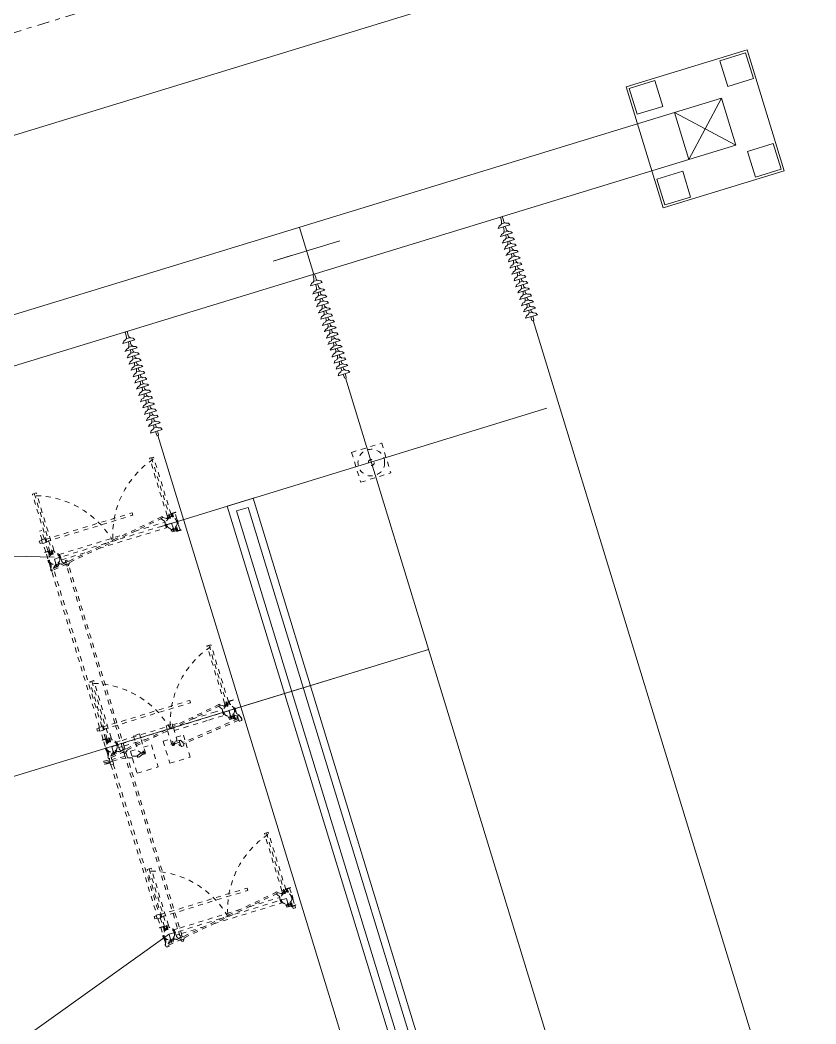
# Model space of a CAD drawing. Header units: metres. Extents: x 0 to 551036, y 0 to 1845929.
# Drawn here: x 547462.57 to 547478.8, y 1841972.32 to 1841992.78 of the extents above; entities that cross this region are included whole.
import ezdxf

# ---------------------------------------------------------------- set-up
doc = ezdxf.new("R2010")
doc.units = ezdxf.units.M
doc.header["$MEASUREMENT"] = 0
for name, pattern in [('02 Xref HH1 MBXD$0$HIDDEN', [0.375, 0.25, -0.125]), ('02 Xref KB1 MBTB$0$DASHDOT', [1, 0.5, -0.25, 0, -0.25]), ('02 Xref KB1 MBTB$0$DASHED2', [0.375, 0.25, -0.125])]:
    doc.linetypes.add(name, pattern=pattern)
for name, color, linetype, lineweight in [('_0', 7, 'Continuous', 0), ('BD HH1 KEM TMB$0$cay', 7, 'Continuous', 0), ('BD HH1 KEM TMB$0$nha', 7, 'Continuous', 0), ('Level 49', 7, 'Continuous', 0), ('Level 58', 7, 'Continuous', 0)]:
    doc.layers.add(name, color=color, linetype=linetype, lineweight=lineweight)

# ---------------------------------------------------------------- blocks, each defined once
blk = doc.blocks.new('02 Xref KB1 MBTB$0$X220 NC')
at = {"color": 0, "linetype": 'ByBlock', "lineweight": -2}
for p, q in [((37526403, -1364182), (37516403, -1374182)), ((37516403, -1364182), (37526403, -1374182)), ((37516403, -1534182), (37516403, -1374182)), ((37526403, -1534182), (37526403, -1374182)), ((37526403, -1534182), (37516403, -1544182)), ((37516403, -1534182), (37526403, -1544182))]:
    blk.add_line(p, q, dxfattribs=at)
at = {"color": 0, "linetype": 'ByBlock', "lineweight": -2, "flags": 128}
for points in [[(37534313, -1382092), (37508493, -1382092), (37508493, -1356272), (37534313, -1356272), (37534313, -1382092)], [(37508993, -1356772), (37514493, -1356772), (37514493, -1362272), (37508993, -1362272), (37508993, -1356772)], [(37533813, -1356772), (37528313, -1356772), (37528313, -1362272), (37533813, -1362272), (37533813, -1356772)], [(37516403, -1374182), (37526403, -1374182), (37526403, -1364182), (37516403, -1364182), (37516403, -1374182)], [(37526403, -1374182), (37516403, -1374182), (37516403, -1364182), (37526403, -1364182), (37526403, -1374182)], [(37508993, -1381592), (37514493, -1381592), (37514493, -1376092), (37508993, -1376092), (37508993, -1381592)], [(37533813, -1381592), (37528313, -1381592), (37528313, -1376092), (37533813, -1376092), (37533813, -1381592)], [(37534313, -1526272), (37508493, -1526272), (37508493, -1552092), (37534313, -1552092), (37534313, -1526272)], [(37508993, -1526772), (37514493, -1526772), (37514493, -1532272), (37508993, -1532272), (37508993, -1526772)], [(37533813, -1526772), (37528313, -1526772), (37528313, -1532272), (37533813, -1532272), (37533813, -1526772)], [(37516403, -1544182), (37526403, -1544182), (37526403, -1534182), (37516403, -1534182), (37516403, -1544182)], [(37516403, -1534182), (37526403, -1534182), (37526403, -1544182), (37516403, -1544182), (37516403, -1534182)], [(37526403, -1534182), (37516403, -1534182), (37516403, -1544182), (37526403, -1544182), (37526403, -1534182)], [(37508993, -1551592), (37514493, -1551592), (37514493, -1546092), (37508993, -1546092), (37508993, -1551592)], [(37533813, -1551592), (37528313, -1551592), (37528313, -1546092), (37533813, -1546092), (37533813, -1551592)]]:
    blk.add_lwpolyline(points, close=True, dxfattribs=at)
at = {"flags": 128}
for points in [[(37521403, -1450899), (37521403, -1447081), (37521403, -1461283)], [(37526403, -1454182), (37516403, -1454182)]]:
    blk.add_lwpolyline(points, dxfattribs=at)
blk = doc.blocks.new('JYZCD')
for p, q in [((977504, 1394888), (976736, 1394888)), ((977504, 1394487), (976736, 1394487)), ((979207, 1394888), (978807, 1394888)), ((979207, 1394487), (978807, 1394487))]:
    blk.add_line(p, q)
at = {"color": 0, "lineweight": 0, "flags": 128}
for points in [[(978807, 1395990), (978406, 1395689), (978205, 1395188), (977905, 1394988), (977504, 1394888)], [(978807, 1395990), (978807, 1393485)], [(980510, 1395990), (980209, 1395689), (980009, 1395188), (979608, 1394988), (979207, 1394888)], [(980510, 1395990), (980510, 1396090)], [(980510, 1393485), (980510, 1395990)], [(981912, 1395990), (981512, 1395689), (981311, 1395188), (981011, 1394988), (980510, 1394888)], [(981812, 1395990), (981912, 1395990)], [(981812, 1393485), (981912, 1393485), (981912, 1395990)], [(983215, 1395990), (982814, 1395689), (982614, 1395188), (982313, 1394988), (981912, 1394888)], [(983215, 1395990), (983215, 1396090)], [(984517, 1395990), (984217, 1395689), (984016, 1395188), (983615, 1394988), (983215, 1394888)], [(983215, 1393485), (983215, 1395990)], [(984517, 1395990), (984517, 1396090)], [(985920, 1395990), (985519, 1395689), (985319, 1395188), (985018, 1394988), (984517, 1394888)], [(984517, 1393485), (984517, 1395990)], [(987222, 1395990), (986821, 1395689), (986721, 1395188), (986320, 1394988), (985920, 1394888)], [(985920, 1395990), (985920, 1393485)], [(987222, 1395990), (987222, 1396090)], [(987222, 1395990), (987222, 1396090)], [(987222, 1393485), (987222, 1395990)], [(988524, 1395990), (988224, 1395689), (988024, 1395188), (987723, 1394988), (987222, 1394888)], [(988524, 1395990), (988524, 1396090)], [(989927, 1395990), (989526, 1395689), (989326, 1395188), (989025, 1394988), (988524, 1394888)], [(988524, 1393485), (988524, 1395990)], [(991229, 1395990), (990829, 1395689), (990729, 1395188), (990328, 1394988), (989927, 1394888)], [(989927, 1395990), (989927, 1393485)], [(991229, 1395990), (991229, 1396090)], [(991229, 1393485), (991229, 1395990)], [(992532, 1395990), (992231, 1395689), (992031, 1395188), (991730, 1394988), (991229, 1394888)], [(993934, 1395990), (993534, 1395689), (993333, 1395188), (993033, 1394988), (992532, 1394888)], [(992532, 1395990), (992532, 1393485)], [(993934, 1395990), (993934, 1396090)], [(993934, 1395990), (993934, 1396090)], [(993934, 1393485), (993934, 1395990)], [(995237, 1395990), (994836, 1395689), (994736, 1395188), (994335, 1394988), (993934, 1394888)], [(995237, 1395990), (995237, 1396090)], [(996539, 1395990), (996239, 1395689), (996038, 1395188), (995738, 1394988), (995237, 1394888)], [(995237, 1393485), (995237, 1395990)], [(996539, 1395990), (996539, 1393485)], [(997942, 1395990), (997541, 1395689), (997341, 1395188), (997040, 1394988), (996639, 1394888)], [(997942, 1393485), (997942, 1395990)], [(978807, 1393485), (978406, 1393685), (978205, 1394186), (977905, 1394487), (977504, 1394487)], [(978105, 1394988), (978105, 1394387)], [(978807, 1394888), (978807, 1394487)], [(978807, 1393485), (978807, 1393585)], [(980510, 1393485), (980209, 1393685), (980009, 1394186), (979608, 1394487), (979207, 1394487)], [(979909, 1394988), (979909, 1394387)], [(980510, 1394888), (980510, 1394487)], [(981912, 1393485), (981512, 1393685), (981311, 1394186), (981011, 1394487), (980510, 1394487)], [(981211, 1394988), (981211, 1394387)], [(981912, 1394888), (981912, 1394487)], [(983215, 1393485), (982814, 1393685), (982614, 1394186), (982313, 1394487), (981912, 1394487)], [(982513, 1394988), (982513, 1394387)], [(984517, 1393485), (984217, 1393685), (984016, 1394186), (983615, 1394487), (983215, 1394487), (983215, 1394888)], [(983916, 1394988), (983916, 1394387)], [(984517, 1394888), (984517, 1394487)], [(984517, 1394888), (984517, 1394487)], [(985920, 1393485), (985519, 1393685), (985319, 1394186), (985018, 1394487), (984517, 1394487)], [(985218, 1394988), (985218, 1394387)], [(987222, 1393485), (986821, 1393685), (986721, 1394186), (986320, 1394487), (985920, 1394487)], [(986521, 1394988), (986521, 1394387)], [(988524, 1393485), (988224, 1393685), (988024, 1394186), (987723, 1394487), (987222, 1394487)], [(987222, 1393485), (987222, 1393585)], [(987923, 1394988), (987923, 1394387)], [(988524, 1394888), (988524, 1394487)], [(988524, 1394888), (988524, 1394487)], [(989927, 1393485), (989526, 1393685), (989326, 1394186), (989025, 1394487), (988524, 1394487)], [(989226, 1394988), (989226, 1394387)], [(991229, 1393485), (990829, 1393685), (990729, 1394186), (990328, 1394487), (989927, 1394487)], [(990528, 1394988), (990528, 1394387)], [(991229, 1394888), (991229, 1394487)], [(992532, 1393485), (992231, 1393685), (992031, 1394186), (991730, 1394487), (991229, 1394487)], [(991931, 1394988), (991931, 1394387)], [(993934, 1393485), (993534, 1393685), (993333, 1394186), (993033, 1394487), (992532, 1394487)], [(993233, 1394988), (993233, 1394387)], [(995237, 1393485), (994836, 1393685), (994736, 1394186), (994335, 1394487), (993934, 1394487)], [(993934, 1393485), (993934, 1393585)], [(994536, 1394988), (994536, 1394387)], [(995237, 1394888), (995237, 1394487)], [(995237, 1394888), (995237, 1394487)], [(996539, 1393485), (996239, 1393685), (996038, 1394186), (995738, 1394487), (995237, 1394487)], [(995938, 1394988), (995938, 1394387)], [(997942, 1393485), (997541, 1393685), (997341, 1394186), (997040, 1394487), (996639, 1394487)], [(997163, 1395016), (997163, 1394348)], [(997942, 1394888), (998743, 1394888)], [(997942, 1394487), (998743, 1394487)], [(998832, 1394459), (998832, 1394904)]]:
    blk.add_lwpolyline(points, dxfattribs=at)
at = {"flags": 128}
blk.add_lwpolyline([(976736, 1394888), (976736, 1394487)], dxfattribs=at)
blk = doc.blocks.new('BAR')
at = {"color": 1, "lineweight": 13, "elevation": 0, "flags": 128}
blk.add_lwpolyline([(980460, 2696384), (1436265, 2696383)], dxfattribs=at)
at = {"color": 3, "lineweight": 13, "elevation": 0, "flags": 128}
blk.add_lwpolyline([(980460, 2656389), (1436264, 2656389)], dxfattribs=at)
at = {"color": 2, "lineweight": 13, "elevation": 0, "flags": 128}
blk.add_lwpolyline([(980459, 2616389), (1436264, 2616390)], dxfattribs=at)
at = {"yscale": -1, "rotation": 179.9999402358448}
for p in [(2435095, 1301707, 0), (2435095, 1261707, 0), (2435095, 1221707, 0)]:
    blk.add_blockref('JYZCD', p, dxfattribs=at)
blk = doc.blocks.new('hh')
at = {"color": 251, "linetype": '02 Xref KB1 MBTB$0$DASHED2', "lineweight": -2, "ltscale": 2000}
for p, q in [((1342207, 2725816, 0), (1342207, 2725316, 0)), ((1342207, 2725816, 0), (1342707, 2725816, 0)), ((1342707, 2725816, 0), (1342707, 2725316, 0)), ((1375291, 2725169, 0), (1375292, 2726360, 0)), ((1375392, 2726360, 0), (1375292, 2726360, 0)), ((1375391, 2725169, 0), (1375392, 2726360, 0)), ((1375549, 2725191, 0), (1375641, 2726386, 0)), ((1375641, 2726386, 0), (1375977, 2726361, 0)), ((1375977, 2726361, 0), (1375887, 2725191, 0)), ((1382207, 2725816, 0), (1382207, 2725316, 0)), ((1382207, 2725816, 0), (1382707, 2725816, 0)), ((1382707, 2725816, 0), (1382707, 2725316, 0)), ((1422207, 2725816, 0), (1422707, 2725816, 0)), ((1422207, 2725816, 0), (1422207, 2725316, 0)), ((1422707, 2725816, 0), (1422707, 2725316, 0)), ((1336161, 2725191, 0), (1335966, 2725191, 0)), ((1335966, 2724691, 0), (1335966, 2725191, 0)), ((1336236, 2724691, 0), (1335966, 2724691, 0)), ((1336144, 2725307, 0), (1336440, 2725352, 0)), ((1336681, 2721726, 0), (1336144, 2725307, 0)), ((1336534, 2725391, 0), (1336434, 2725391, 0)), ((1336434, 2725391, 0), (1336434, 2725351, 0)), ((1336984, 2721726, 0), (1336440, 2725352, 0)), ((1337276, 2724968, 0), (1336453, 2725270, 0)), ((1336534, 2725391, 0), (1336534, 2725240, 0)), ((1336927, 2724377, 0), (1336536, 2724715, 0)), ((1336562, 2724542, 0), (1336736, 2724542, 0)), ((1336577, 2724442, 0), (1336852, 2724442, 0)), ((1336592, 2724362, 0), (1336943, 2724362, 0)), ((1352308, 2723942, 0), (1336641, 2723942, 0)), ((1337903, 2725191, 0), (1336667, 2725191, 0)), ((1336715, 2723522, 0), (1337017, 2723522, 0)), ((1336842, 2723761, 0), (1336842, 2724146, 0)), ((1336842, 2723761, 0), (1336842, 2724146, 0)), ((1336842, 2723761, 0), (1336842, 2724146, 0)), ((1337017, 2723065, 0), (1337017, 2723942, 0)), ((1338342, 2698941, 0), (1338342, 2723942, 0)), ((1340150, 2725191, 0), (1338782, 2725191, 0)), ((1340150, 2724691, 0), (1339434, 2724691, 0)), ((1340150, 2724542, 0), (1339524, 2724542, 0)), ((1339750, 2724442, 0), (1339569, 2724442, 0)), ((1340250, 2724442, 0), (1339569, 2724442, 0)), ((1339750, 2724342, 0), (1339605, 2724342, 0)), ((1339750, 2723542, 0), (1339605, 2723542, 0)), ((1339750, 2724342, 0), (1339750, 2724442, 0)), ((1340092, 2724362, 0), (1339750, 2724362, 0)), ((1339750, 2723542, 0), (1339750, 2723442, 0)), ((1340092, 2723522, 0), (1339750, 2723522, 0)), ((1339842, 2723761, 0), (1339842, 2724146, 0)), ((1339842, 2723761, 0), (1339842, 2724146, 0)), ((1340092, 2723522, 0), (1340092, 2724362, 0)), ((1340092, 2724362, 0), (1352308, 2724362, 0)), ((1340092, 2723522, 0), (1352308, 2723522, 0)), ((1340150, 2725391, 0), (1340150, 2724542, 0)), ((1340150, 2725391, 0), (1340250, 2725391, 0)), ((1340250, 2725391, 0), (1340250, 2724442, 0)), ((1342082, 2725191, 0), (1340250, 2725191, 0)), ((1342082, 2724691, 0), (1340250, 2724691, 0)), ((1342082, 2725316, 0), (1342832, 2725316, 0)), ((1342082, 2724566, 0), (1342082, 2725316, 0)), ((1342082, 2724566, 0), (1342832, 2724566, 0)), ((1342207, 2724566, 0), (1342207, 2705991, 0)), ((1342707, 2724566, 0), (1342707, 2705991, 0)), ((1342832, 2724566, 0), (1342832, 2725316, 0)), ((1374841, 2725191, 0), (1342832, 2725191, 0)), ((1374841, 2724691, 0), (1342832, 2724691, 0)), ((1352308, 2723522, 0), (1352308, 2724362, 0)), ((1374841, 2725261, 0), (1375291, 2725261, 0)), ((1374841, 2725261, 0), (1374841, 2724621, 0)), ((1374841, 2724691, 0), (1374841, 2724691, 0)), ((1374841, 2724621, 0), (1375441, 2724621, 0)), ((1375291, 2725169, 0), (1375391, 2725169, 0)), ((1375511, 2724691, 0), (1375301, 2721944, 0)), ((1375391, 2725261, 0), (1375441, 2725261, 0)), ((1375441, 2725261, 0), (1375441, 2724621, 0)), ((1375441, 2725191, 0), (1376161, 2725191, 0)), ((1375441, 2724691, 0), (1376236, 2724691, 0)), ((1375638, 2721935, 0), (1375849, 2724691, 0)), ((1376144, 2725307, 0), (1376440, 2725352, 0)), ((1376681, 2721726, 0), (1376144, 2725307, 0)), ((1376984, 2721726, 0), (1376440, 2725352, 0)), ((1377276, 2724968, 0), (1376453, 2725270, 0)), ((1376927, 2724377, 0), (1376536, 2724715, 0)), ((1376592, 2724362, 0), (1376943, 2724362, 0)), ((1376634, 2724362, 0), (1376684, 2724362, 0)), ((1380286, 2723942, 0), (1376641, 2723942, 0)), ((1392308, 2723942, 0), (1376641, 2723942, 0)), ((1376667, 2725191, 0), (1377903, 2725191, 0)), ((1376715, 2723522, 0), (1377017, 2723522, 0)), ((1376842, 2723761, 0), (1376842, 2724146, 0)), ((1376842, 2723761, 0), (1376842, 2724146, 0)), ((1376842, 2723761, 0), (1376842, 2724146, 0)), ((1377017, 2723065, 0), (1377017, 2723942, 0)), ((1378342, 2698941, 0), (1378342, 2723942, 0)), ((1378782, 2725191, 0), (1380150, 2725191, 0)), ((1379434, 2724691, 0), (1380150, 2724691, 0)), ((1380150, 2724542, 0), (1379524, 2724542, 0)), ((1379750, 2724442, 0), (1379569, 2724442, 0)), ((1380250, 2724442, 0), (1379569, 2724442, 0)), ((1379750, 2724342, 0), (1379605, 2724342, 0)), ((1379750, 2723542, 0), (1379605, 2723542, 0)), ((1379750, 2724342, 0), (1379750, 2724442, 0)), ((1380092, 2724362, 0), (1379750, 2724362, 0)), ((1379750, 2723542, 0), (1379750, 2723442, 0)), ((1380092, 2723522, 0), (1379750, 2723522, 0)), ((1379842, 2723761, 0), (1379842, 2724146, 0)), ((1379842, 2723761, 0), (1379842, 2724146, 0)), ((1380092, 2723522, 0), (1380092, 2724362, 0)), ((1380092, 2724362, 0), (1392308, 2724362, 0)), ((1380092, 2723522, 0), (1392308, 2723522, 0)), ((1380150, 2725391, 0), (1380150, 2724542, 0)), ((1380150, 2725391, 0), (1380250, 2725391, 0)), ((1380250, 2725391, 0), (1380250, 2724442, 0)), ((1380250, 2725191, 0), (1382082, 2725191, 0)), ((1380250, 2724691, 0), (1382082, 2724691, 0)), ((1382082, 2724566, 0), (1382082, 2725316, 0)), ((1382082, 2725316, 0), (1382832, 2725316, 0)), ((1382082, 2724566, 0), (1382832, 2724566, 0)), ((1382207, 2724566, 0), (1382207, 2705991, 0)), ((1382707, 2724566, 0), (1382707, 2705991, 0)), ((1382832, 2724566, 0), (1382832, 2725316, 0)), ((1382832, 2725191, 0), (1416161, 2725191, 0)), ((1382832, 2724691, 0), (1416236, 2724691, 0)), ((1392308, 2723522, 0), (1392308, 2724362, 0)), ((1416144, 2725307, 0), (1416440, 2725352, 0)), ((1416681, 2721726, 0), (1416144, 2725307, 0)), ((1416984, 2721726, 0), (1416440, 2725352, 0)), ((1417276, 2724968, 0), (1416453, 2725270, 0)), ((1416927, 2724377, 0), (1416536, 2724715, 0)), ((1416592, 2724362, 0), (1416943, 2724362, 0)), ((1432308, 2723942, 0), (1416641, 2723942, 0)), ((1416667, 2725191, 0), (1417903, 2725191, 0)), ((1416715, 2723522, 0), (1417017, 2723522, 0)), ((1416842, 2723761, 0), (1416842, 2724146, 0)), ((1416842, 2723761, 0), (1416842, 2724146, 0)), ((1416842, 2723761, 0), (1416842, 2724146, 0)), ((1417017, 2723065, 0), (1417017, 2723942, 0)), ((1418342, 2698941, 0), (1418342, 2723942, 0)), ((1418782, 2725191, 0), (1420150, 2725191, 0)), ((1419434, 2724691, 0), (1420150, 2724691, 0)), ((1420150, 2724542, 0), (1419524, 2724542, 0)), ((1419750, 2724442, 0), (1419569, 2724442, 0)), ((1420250, 2724442, 0), (1419569, 2724442, 0)), ((1419750, 2724342, 0), (1419605, 2724342, 0)), ((1419750, 2723542, 0), (1419605, 2723542, 0)), ((1419750, 2724342, 0), (1419750, 2724442, 0)), ((1420092, 2724362, 0), (1419750, 2724362, 0)), ((1419750, 2723542, 0), (1419750, 2723442, 0)), ((1420092, 2723522, 0), (1419750, 2723522, 0)), ((1419842, 2723761, 0), (1419842, 2724146, 0)), ((1419842, 2723761, 0), (1419842, 2724146, 0)), ((1420092, 2723522, 0), (1420092, 2724362, 0)), ((1420092, 2724362, 0), (1432308, 2724362, 0)), ((1420092, 2723522, 0), (1432308, 2723522, 0)), ((1420150, 2725391, 0), (1420250, 2725391, 0)), ((1420150, 2725391, 0), (1420150, 2724542, 0)), ((1420250, 2725391, 0), (1420250, 2724442, 0)), ((1420250, 2725191, 0), (1422082, 2725191, 0)), ((1420250, 2724691, 0), (1422082, 2724691, 0)), ((1422082, 2724566, 0), (1422082, 2725316, 0)), ((1422082, 2725316, 0), (1422832, 2725316, 0)), ((1422082, 2724566, 0), (1422832, 2724566, 0)), ((1422207, 2724566, 0), (1422207, 2705991, 0)), ((1422707, 2724566, 0), (1422707, 2705991, 0)), ((1422832, 2724566, 0), (1422832, 2725316, 0)), ((1422832, 2725191, 0), (1424632, 2725191, 0)), ((1422832, 2724691, 0), (1424632, 2724691, 0)), ((1424632, 2724691, 0), (1424632, 2725191, 0)), ((1432308, 2723522, 0), (1432308, 2724362, 0)), ((1336487, 2721901, 0), (1336187, 2721901, 0)), ((1336187, 2721901, 0), (1336187, 2721551, 0)), ((1336487, 2721551, 0), (1336187, 2721551, 0)), ((1336598, 2722278, 0), (1336487, 2721976, 0)), ((1336487, 2721976, 0), (1336487, 2721893, 0)), ((1336487, 2721893, 0), (1336487, 2721558, 0)), ((1336487, 2721558, 0), (1336487, 2721416, 0)), ((1339882, 2700380, 0), (1336681, 2721726, 0)), ((1336900, 2722782, 0), (1336835, 2722718, 0)), ((1336918, 2722434, 0), (1337087, 2721976, 0)), ((1337183, 2722499, 0), (1336972, 2722288, 0)), ((1340178, 2700424, 0), (1336984, 2721726, 0)), ((1337087, 2721976, 0), (1337087, 2721893, 0)), ((1337387, 2721901, 0), (1337087, 2721901, 0)), ((1337087, 2721893, 0), (1337087, 2721558, 0)), ((1337087, 2721558, 0), (1337087, 2721416, 0)), ((1337387, 2721551, 0), (1337087, 2721551, 0)), ((1337387, 2721935, 0), (1337387, 2721517, 0)), ((1342207, 2721935, 0), (1337387, 2721935, 0)), ((1342207, 2721517, 0), (1337387, 2721517, 0)), ((1337466, 2722617, 0), (1337804, 2722617, 0)), ((1337742, 2722617, 0), (1337742, 2721935, 0)), ((1337742, 2721517, 0), (1337742, 2716670, 0)), ((1337931, 2722682, 0), (1337910, 2722660, 0)), ((1338942, 2722760, 0), (1338942, 2721935, 0)), ((1338942, 2721517, 0), (1338942, 2708668, 0)), ((1339750, 2723442, 0), (1339569, 2723442, 0)), ((1376187, 2721935, 0), (1342707, 2721935, 0)), ((1376187, 2721517, 0), (1342707, 2721517, 0)), ((1375188, 2721517, 0), (1374634, 2719425, 0)), ((1375010, 2719562, 0), (1375527, 2721517, 0)), ((1376187, 2721935, 0), (1376187, 2721517, 0)), ((1376487, 2721901, 0), (1376187, 2721901, 0)), ((1376487, 2721551, 0), (1376187, 2721551, 0)), ((1376598, 2722278, 0), (1376487, 2721976, 0)), ((1376487, 2721976, 0), (1376487, 2721893, 0)), ((1376487, 2721893, 0), (1376487, 2721558, 0)), ((1376487, 2721558, 0), (1376487, 2721416, 0)), ((1379882, 2700380, 0), (1376681, 2721726, 0)), ((1376900, 2722782, 0), (1376835, 2722718, 0)), ((1376918, 2722434, 0), (1377087, 2721976, 0)), ((1377183, 2722499, 0), (1376972, 2722288, 0)), ((1380178, 2700424, 0), (1376984, 2721726, 0)), ((1377087, 2721976, 0), (1377087, 2721893, 0)), ((1377387, 2721901, 0), (1377087, 2721901, 0)), ((1377087, 2721893, 0), (1377087, 2721558, 0)), ((1377087, 2721558, 0), (1377087, 2721416, 0)), ((1377387, 2721551, 0), (1377087, 2721551, 0)), ((1377387, 2721935, 0), (1377387, 2721517, 0)), ((1377387, 2721935, 0), (1382207, 2721935, 0)), ((1377387, 2721517, 0), (1382207, 2721517, 0)), ((1377466, 2722617, 0), (1377804, 2722617, 0)), ((1377742, 2722617, 0), (1377742, 2721935, 0)), ((1377742, 2721517, 0), (1377742, 2717020, 0)), ((1377931, 2722682, 0), (1377910, 2722660, 0)), ((1378942, 2722760, 0), (1378942, 2721935, 0)), ((1378942, 2721517, 0), (1378942, 2712092, 0)), ((1379750, 2723442, 0), (1379569, 2723442, 0)), ((1382707, 2721935, 0), (1416187, 2721935, 0)), ((1382707, 2721517, 0), (1416187, 2721517, 0)), ((1416187, 2721935, 0), (1416187, 2721517, 0)), ((1416187, 2721901, 0), (1416487, 2721901, 0)), ((1416187, 2721551, 0), (1416487, 2721551, 0)), ((1416598, 2722278, 0), (1416487, 2721976, 0)), ((1416487, 2721976, 0), (1416487, 2721893, 0)), ((1416487, 2721893, 0), (1416487, 2721558, 0)), ((1416487, 2721558, 0), (1416487, 2721416, 0)), ((1419882, 2700380, 0), (1416681, 2721726, 0)), ((1416900, 2722782, 0), (1416835, 2722718, 0)), ((1416918, 2722434, 0), (1417087, 2721976, 0)), ((1417183, 2722499, 0), (1416972, 2722288, 0)), ((1420178, 2700424, 0), (1416984, 2721726, 0)), ((1417087, 2721976, 0), (1417087, 2721893, 0)), ((1417087, 2721901, 0), (1417387, 2721901, 0)), ((1417087, 2721893, 0), (1417087, 2721558, 0)), ((1417087, 2721558, 0), (1417087, 2721416, 0)), ((1417087, 2721551, 0), (1417387, 2721551, 0)), ((1417387, 2721901, 0), (1417387, 2721551, 0)), ((1417466, 2722617, 0), (1417804, 2722617, 0)), ((1417742, 2722617, 0), (1417742, 2716670, 0)), ((1417931, 2722682, 0), (1417910, 2722660, 0)), ((1418942, 2722760, 0), (1418942, 2708668, 0)), ((1419750, 2723442, 0), (1419569, 2723442, 0)), ((1336627, 2721276, 0), (1336748, 2721276, 0)), ((1371632, 2720553, 0), (1371632, 2716111, 0)), ((1371653, 2720583, 0), (1371653, 2720573, 0)), ((1374827, 2720583, 0), (1371653, 2720583, 0)), ((1375010, 2719562, 0), (1374634, 2719425, 0)), ((1375040, 2718308, 0), (1374634, 2719425, 0)), ((1375366, 2718582, 0), (1375010, 2719562, 0)), ((1376343, 2720583, 0), (1375165, 2720583, 0)), ((1376343, 2720583, 0), (1376342, 2719063, 0)), ((1376627, 2721276, 0), (1376748, 2721276, 0)), ((1377742, 2719469, 0), (1377742, 2719063, 0)), ((1416627, 2721276, 0), (1416748, 2721276, 0)), ((1374951, 2718063, 0), (1375677, 2718063, 0)), ((1375940, 2719063, 0), (1374957, 2718238, 0)), ((1374957, 2717863, 0), (1374957, 2718238, 0)), ((1375057, 2717763, 0), (1374957, 2717863, 0)), ((1377998, 2717763, 0), (1375057, 2717763, 0)), ((1375342, 2718464, 0), (1375342, 2717667, 0)), ((1377803, 2719063, 0), (1375940, 2719063, 0)), ((1376342, 2717763, 0), (1376342, 2716111, 0)), ((1379157, 2719063, 0), (1378106, 2719063, 0)), ((1379157, 2717763, 0), (1378301, 2717763, 0)), ((1379157, 2717763, 0), (1379157, 2719063, 0)), ((1376342, 2716111, 0), (1371632, 2716111, 0)), ((1371653, 2716111, 0), (1371653, 2716101, 0)), ((1337742, 2714647, 0), (1337742, 2700123, 0)), ((1371632, 2713612, 0), (1371632, 2709301, 0)), ((1376342, 2713612, 0), (1371632, 2713612, 0)), ((1376342, 2713612, 0), (1376342, 2712092, 0)), ((1377742, 2714997, 0), (1377742, 2714591, 0)), ((1417742, 2714647, 0), (1417742, 2700123, 0)), ((1374784, 2711791, 0), (1375793, 2711791, 0)), ((1375057, 2712092, 0), (1374957, 2711992, 0)), ((1374957, 2711992, 0), (1374957, 2711616, 0)), ((1375142, 2711461, 0), (1374957, 2711616, 0)), ((1378178, 2712092, 0), (1375057, 2712092, 0)), ((1375542, 2711491, 0), (1375142, 2711492, 0)), ((1375142, 2710454, 0), (1375142, 2711492, 0)), ((1375342, 2711361, 0), (1375342, 2712276, 0)), ((1375542, 2710181, 0), (1375542, 2711491, 0)), ((1379157, 2712092, 0), (1378481, 2712092, 0)), ((1379157, 2712092, 0), (1379157, 2710792, 0)), ((1374639, 2709271, 0), (1371652, 2709271, 0)), ((1374265, 2709920, 0), (1374221, 2710237, 0)), ((1374481, 2710415, 0), (1374340, 2710395, 0)), ((1374564, 2709820, 0), (1374423, 2709801, 0)), ((1374777, 2710733, 0), (1374440, 2710686, 0)), ((1374478, 2710414, 0), (1374440, 2710686, 0)), ((1374813, 2710461, 0), (1374481, 2710415, 0)), ((1374896, 2709867, 0), (1374564, 2709820, 0)), ((1375925, 2697594, 0), (1374576, 2709822, 0)), ((1374815, 2710461, 0), (1374777, 2710733, 0)), ((1374894, 2710473, 0), (1374813, 2710461, 0)), ((1375372, 2710369, 0), (1374894, 2710473, 0)), ((1374978, 2709878, 0), (1374896, 2709867, 0)), ((1376263, 2697631, 0), (1374913, 2709869, 0)), ((1375408, 2710109, 0), (1374978, 2709878, 0)), ((1376342, 2709271, 0), (1374981, 2709271, 0)), ((1375344, 2710081, 0), (1375442, 2710081, 0)), ((1375542, 2710181, 0), (1375442, 2710081, 0)), ((1375940, 2710792, 0), (1375542, 2711125, 0)), ((1378373, 2710792, 0), (1375940, 2710792, 0)), ((1376342, 2710792, 0), (1376342, 2709271, 0)), ((1377742, 2710792, 0), (1377742, 2703441, 0)), ((1379157, 2710792, 0), (1378676, 2710792, 0)), ((1378942, 2710792, 0), (1378942, 2709018, 0)), ((1378942, 2710792, 0), (1378942, 2709018, 0)), ((1338942, 2706645, 0), (1338942, 2700150, 0)), ((1342207, 2705991, 0), (1342707, 2705991, 0)), ((1378942, 2706645, 0), (1378942, 2702141, 0)), ((1382207, 2705991, 0), (1382707, 2705991, 0)), ((1418942, 2706645, 0), (1418942, 2700150, 0)), ((1422207, 2705991, 0), (1422707, 2705991, 0)), ((1377742, 2703441, 0), (1377742, 2700123, 0)), ((1378942, 2702141, 0), (1378942, 2700150, 0)), ((1336592, 2698521, 0), (1336592, 2699361, 0)), ((1336592, 2699361, 0), (1336934, 2699361, 0)), ((1336842, 2698761, 0), (1336842, 2699146, 0)), ((1336842, 2698761, 0), (1336842, 2699146, 0)), ((1336842, 2698761, 0), (1336842, 2699146, 0)), ((1336934, 2699442, 0), (1337115, 2699442, 0)), ((1336934, 2699342, 0), (1336934, 2699442, 0)), ((1336934, 2699342, 0), (1336934, 2699442, 0)), ((1336934, 2699342, 0), (1337079, 2699342, 0)), ((1339118, 2700203, 0), (1339834, 2700697, 0)), ((1339750, 2699442, 0), (1339569, 2699442, 0)), ((1339603, 2699717, 0), (1340082, 2700410, 0)), ((1339750, 2699342, 0), (1339605, 2699342, 0)), ((1339750, 2699342, 0), (1339750, 2699442, 0)), ((1339750, 2699342, 0), (1339750, 2699442, 0)), ((1340092, 2699361, 0), (1339750, 2699361, 0)), ((1339842, 2698761, 0), (1339842, 2699146, 0)), ((1339842, 2698761, 0), (1339842, 2699146, 0)), ((1339882, 2700380, 0), (1340178, 2700424, 0)), ((1340092, 2698521, 0), (1340092, 2699361, 0)), ((1340092, 2699361, 0), (1352308, 2699361, 0)), ((1352308, 2698521, 0), (1352308, 2699361, 0)), ((1376592, 2698521, 0), (1376592, 2699361, 0)), ((1376592, 2699361, 0), (1376934, 2699361, 0)), ((1376842, 2698761, 0), (1376842, 2699146, 0)), ((1376842, 2698761, 0), (1376842, 2699146, 0)), ((1376842, 2698761, 0), (1376842, 2699146, 0)), ((1376934, 2699442, 0), (1377115, 2699442, 0)), ((1376934, 2699342, 0), (1376934, 2699442, 0)), ((1376934, 2699342, 0), (1376934, 2699442, 0)), ((1376934, 2699342, 0), (1377079, 2699342, 0)), ((1379118, 2700203, 0), (1379834, 2700697, 0)), ((1379750, 2699442, 0), (1379569, 2699442, 0)), ((1379603, 2699717, 0), (1380082, 2700410, 0)), ((1379750, 2699342, 0), (1379605, 2699342, 0)), ((1379750, 2699342, 0), (1379750, 2699442, 0)), ((1379750, 2699342, 0), (1379750, 2699442, 0)), ((1380092, 2699361, 0), (1379750, 2699361, 0)), ((1379842, 2698761, 0), (1379842, 2699146, 0)), ((1379842, 2698761, 0), (1379842, 2699146, 0)), ((1379882, 2700380, 0), (1380178, 2700424, 0)), ((1380092, 2698521, 0), (1380092, 2699361, 0)), ((1380092, 2699361, 0), (1392308, 2699361, 0)), ((1392308, 2698521, 0), (1392308, 2699361, 0)), ((1416592, 2698521, 0), (1416592, 2699361, 0)), ((1416592, 2699361, 0), (1416934, 2699361, 0)), ((1416842, 2698761, 0), (1416842, 2699146, 0)), ((1416842, 2698761, 0), (1416842, 2699146, 0)), ((1416842, 2698761, 0), (1416842, 2699146, 0)), ((1416934, 2699342, 0), (1416934, 2699442, 0)), ((1416934, 2699342, 0), (1416934, 2699442, 0)), ((1416934, 2699442, 0), (1417115, 2699442, 0)), ((1416934, 2699342, 0), (1417079, 2699342, 0)), ((1419118, 2700203, 0), (1419834, 2700697, 0)), ((1419750, 2699442, 0), (1419569, 2699442, 0)), ((1419603, 2699717, 0), (1420082, 2700410, 0)), ((1419750, 2699342, 0), (1419605, 2699342, 0)), ((1419750, 2699342, 0), (1419750, 2699442, 0)), ((1419750, 2699342, 0), (1419750, 2699442, 0)), ((1420092, 2699361, 0), (1419750, 2699361, 0)), ((1419842, 2698761, 0), (1419842, 2699146, 0)), ((1419842, 2698761, 0), (1419842, 2699146, 0)), ((1419882, 2700380, 0), (1420178, 2700424, 0)), ((1420092, 2698521, 0), (1420092, 2699361, 0)), ((1420092, 2699361, 0), (1432308, 2699361, 0)), ((1432308, 2698521, 0), (1432308, 2699361, 0)), ((1335966, 2698192, 0), (1335966, 2697692, 0)), ((1336434, 2698192, 0), (1335966, 2698192, 0)), ((1336434, 2697692, 0), (1335966, 2697692, 0)), ((1336434, 2697492, 0), (1336434, 2698442, 0)), ((1336434, 2698442, 0), (1337115, 2698442, 0)), ((1336534, 2697492, 0), (1336434, 2697492, 0)), ((1336534, 2697492, 0), (1336534, 2698342, 0)), ((1336534, 2698342, 0), (1337161, 2698342, 0)), ((1337250, 2698192, 0), (1336534, 2698192, 0)), ((1337903, 2697692, 0), (1336534, 2697692, 0)), ((1336592, 2698521, 0), (1336934, 2698521, 0)), ((1352308, 2698941, 0), (1336641, 2698941, 0)), ((1336934, 2698542, 0), (1336934, 2698442, 0)), ((1336934, 2698542, 0), (1337079, 2698542, 0)), ((1340150, 2697692, 0), (1338782, 2697692, 0)), ((1340150, 2698192, 0), (1339434, 2698192, 0)), ((1340150, 2698342, 0), (1339524, 2698342, 0)), ((1339750, 2698442, 0), (1339569, 2698442, 0)), ((1340250, 2698442, 0), (1339569, 2698442, 0)), ((1339750, 2698542, 0), (1339605, 2698542, 0)), ((1339750, 2698542, 0), (1339750, 2698442, 0)), ((1340092, 2698521, 0), (1339750, 2698521, 0)), ((1340092, 2698521, 0), (1352308, 2698521, 0)), ((1340150, 2697492, 0), (1340150, 2698342, 0)), ((1340150, 2697492, 0), (1340250, 2697492, 0)), ((1340250, 2697492, 0), (1340250, 2698442, 0)), ((1375700, 2697107, 0), (1375666, 2697425, 0)), ((1375931, 2697595, 0), (1375790, 2697579, 0)), ((1375996, 2696998, 0), (1375855, 2696983, 0)), ((1376265, 2697631, 0), (1375931, 2697595, 0)), ((1376005, 2696899, 0), (1375994, 2696998, 0)), ((1376329, 2697034, 0), (1375996, 2696998, 0)), ((1376343, 2696935, 0), (1376005, 2696899, 0)), ((1376199, 2698192, 0), (1376434, 2698192, 0)), ((1376256, 2697692, 0), (1376434, 2697692, 0)), ((1376347, 2697640, 0), (1376265, 2697631, 0)), ((1376409, 2697045, 0), (1376327, 2697037, 0)), ((1376343, 2696935, 0), (1376332, 2697035, 0)), ((1376643, 2697566, 0), (1376347, 2697640, 0)), ((1376759, 2697216, 0), (1376411, 2697043, 0)), ((1376434, 2698442, 0), (1377115, 2698442, 0)), ((1376434, 2697618, 0), (1376434, 2698442, 0)), ((1380194, 2698941, 0), (1376486, 2698941, 0)), ((1376534, 2698342, 0), (1377161, 2698342, 0)), ((1376534, 2697593, 0), (1376534, 2698342, 0)), ((1376534, 2698192, 0), (1377250, 2698192, 0)), ((1376534, 2697692, 0), (1376809, 2697692, 0)), ((1376592, 2698521, 0), (1376934, 2698521, 0)), ((1392308, 2698941, 0), (1376641, 2698941, 0)), ((1376820, 2697522, 0), (1376643, 2697566, 0)), ((1377275, 2698157, 0), (1376689, 2697571, 0)), ((1376849, 2697260, 0), (1376759, 2697216, 0)), ((1377183, 2697499, 0), (1376928, 2697244, 0)), ((1376934, 2698542, 0), (1376934, 2698442, 0)), ((1376934, 2698542, 0), (1377079, 2698542, 0)), ((1376934, 2698442, 0), (1377115, 2698442, 0)), ((1377466, 2697617, 0), (1378342, 2697617, 0)), ((1380150, 2698342, 0), (1379524, 2698342, 0)), ((1379750, 2698442, 0), (1379569, 2698442, 0)), ((1380250, 2698442, 0), (1379569, 2698442, 0)), ((1379750, 2698542, 0), (1379605, 2698542, 0)), ((1379750, 2698542, 0), (1379750, 2698442, 0)), ((1380092, 2698521, 0), (1379750, 2698521, 0)), ((1380092, 2698521, 0), (1392308, 2698521, 0)), ((1380150, 2697492, 0), (1380150, 2698342, 0)), ((1380150, 2697492, 0), (1380250, 2697492, 0)), ((1380250, 2697492, 0), (1380250, 2698442, 0)), ((1416434, 2697492, 0), (1416434, 2698442, 0)), ((1416434, 2698442, 0), (1417115, 2698442, 0)), ((1416534, 2697492, 0), (1416434, 2697492, 0)), ((1416534, 2697492, 0), (1416534, 2698342, 0)), ((1416534, 2698342, 0), (1417161, 2698342, 0)), ((1416534, 2698192, 0), (1417250, 2698192, 0)), ((1416534, 2697692, 0), (1417903, 2697692, 0)), ((1416592, 2698521, 0), (1416934, 2698521, 0)), ((1432308, 2698941, 0), (1416641, 2698941, 0)), ((1416934, 2698542, 0), (1416934, 2698442, 0)), ((1416934, 2698542, 0), (1417079, 2698542, 0)), ((1416934, 2698442, 0), (1417115, 2698442, 0)), ((1418342, 2697590, 0), (1418342, 2697617, 0)), ((1418782, 2697692, 0), (1420150, 2697692, 0)), ((1419434, 2698192, 0), (1420150, 2698192, 0)), ((1420150, 2698342, 0), (1419524, 2698342, 0)), ((1419750, 2698442, 0), (1419569, 2698442, 0)), ((1420250, 2698442, 0), (1419569, 2698442, 0)), ((1419750, 2698542, 0), (1419605, 2698542, 0)), ((1419750, 2698542, 0), (1419750, 2698442, 0)), ((1420092, 2698521, 0), (1419750, 2698521, 0)), ((1420092, 2698521, 0), (1432308, 2698521, 0)), ((1420150, 2697492, 0), (1420150, 2698342, 0)), ((1420150, 2697492, 0), (1420250, 2697492, 0)), ((1420250, 2697492, 0), (1420250, 2698442, 0)), ((1415062, 2659631, 0), (1415056, 2659624, 0)), ((1415056, 2659624, 0), (1415056, 2653217, 0)), ((1421400, 2659631, 0), (1415062, 2659631, 0)), ((1421400, 2659631, 0), (1421406, 2659624, 0)), ((1421406, 2659624, 0), (1421406, 2653217, 0)), ((1415056, 2653217, 0), (1415062, 2653211, 0)), ((1421400, 2653211, 0), (1415062, 2653211, 0)), ((1421406, 2653217, 0), (1421400, 2653211, 0))]:
    blk.add_line(p, q, dxfattribs=at)
for centre, radius in [((1336842, 2723942, 0), 120), ((1337217, 2723942, 0), 90), ((1338342, 2723942, 0), 1125), ((1338342, 2725067, 0), 90), ((1339467, 2723942, 0), 90), ((1339842, 2723942, 0), 120), ((1376842, 2723942, 0), 120), ((1377217, 2723942, 0), 90), ((1378342, 2723942, 0), 1125), ((1378342, 2725067, 0), 90), ((1379467, 2723942, 0), 90), ((1379842, 2723942, 0), 120), ((1416322, 2725132, 0), 81.2), ((1416842, 2723942, 0), 120), ((1417217, 2723942, 0), 90), ((1418342, 2723942, 0), 1125), ((1418342, 2725067, 0), 90), ((1419467, 2723942, 0), 90), ((1419842, 2723942, 0), 120), ((1338342, 2722817, 0), 90), ((1378342, 2722817, 0), 90), ((1418342, 2722817, 0), 90), ((1375342, 2718063, 0), 200), ((1375342, 2711791, 0), 300), ((1336842, 2698941, 0), 120), ((1337217, 2698941, 0), 90), ((1338342, 2698941, 0), 1125), ((1338342, 2700067, 0), 90), ((1339467, 2698941, 0), 90), ((1339842, 2698941, 0), 120), ((1376842, 2698941, 0), 120), ((1377217, 2698941, 0), 90), ((1378342, 2698941, 0), 1125), ((1378342, 2700067, 0), 90), ((1379467, 2698941, 0), 90), ((1379842, 2698941, 0), 120), ((1416842, 2698941, 0), 120), ((1417217, 2698941, 0), 90), ((1418342, 2698941, 0), 1125), ((1418342, 2700067, 0), 90), ((1419467, 2698941, 0), 90), ((1419842, 2698941, 0), 120), ((1338342, 2697817, 0), 90), ((1378342, 2697817, 0), 90), ((1418342, 2697817, 0), 90), ((1418231, 2656400, 0), 2718), ((1418231, 2656400, 0), 611)]:
    blk.add_circle(centre, radius, dxfattribs=at)
for centre, radius, start, end in [((1336322, 2725132, 0), 175, 157.52615, 219.53028), ((1336731, 2724150, 0), 300, 352.63914, 49.12963), ((1338342, 2723942, 0), 1325, 172.63914, 270), ((1337379, 2725250, 0), 300, 249.87038, 306.36077), ((1338342, 2723942, 0), 1325, 90, 126.36077), ((1338342, 2723942, 0), 1325, 270, 90), ((1334135, 2729526, 0), 18567, 283.09799, 343.13135), ((1376322, 2725132, 0), 175, 157.52615, 219.53028), ((1376731, 2724150, 0), 300, 352.63914, 49.12963), ((1378342, 2723942, 0), 1325, 172.63914, 270), ((1377379, 2725250, 0), 300, 249.87038, 306.36077), ((1378342, 2723942, 0), 1325, 90, 126.36077), ((1378342, 2723942, 0), 1325, 270, 90), ((1374135, 2729526, 0), 18567, 283.09799, 343.13135), ((1416322, 2725132, 0), 175, 157.52615, 219.53028), ((1416731, 2724150, 0), 300, 352.63914, 49.12963), ((1418342, 2723942, 0), 1325, 172.63914, 270), ((1417379, 2725250, 0), 300, 249.87038, 306.36077), ((1418342, 2723942, 0), 1325, 90, 126.36077), ((1418342, 2723942, 0), 1325, 270, 90), ((1414135, 2729526, 0), 18567, 283.09799, 343.13135), ((1336787, 2722386, 0), 140, 20.19714, 54.41481), ((1336617, 2723065, 0), 400, 315, 0.00001), ((1337466, 2722217, 0), 400, 89.99999, 135), ((1337804, 2722767, 0), 150, 269.99999, 315), ((1376787, 2722386, 0), 140, 20.19714, 54.41481), ((1376617, 2723065, 0), 400, 315, 0.00001), ((1377466, 2722217, 0), 400, 89.99999, 135), ((1377804, 2722767, 0), 150, 269.99999, 315), ((1416787, 2722386, 0), 140, 20.19714, 54.41481), ((1416617, 2723065, 0), 400, 315, 0.00001), ((1417466, 2722217, 0), 400, 89.99999, 135), ((1417804, 2722767, 0), 150, 269.99999, 315), ((1336627, 2721416, 0), 140, 180, 270), ((1336947, 2721416, 0), 140, 314.92275, 0), ((1371652, 2720553, 0), 20, 90, 180), ((1376627, 2721416, 0), 140, 180, 270), ((1376947, 2721416, 0), 140, 314.92275, 0), ((1416627, 2721416, 0), 140, 180, 270), ((1416947, 2721416, 0), 140, 314.92275, 0), ((1371652, 2716081, 0), 20, 90, 180), ((1334135, 2693357, 0), 18567, 16.86865, 76.90201), ((1374135, 2693357, 0), 18567, 16.86865, 76.90201), ((1414135, 2693357, 0), 18567, 16.86865, 76.90201), ((1374359, 2710256, 0), 140, 97.99847, 187.99847), ((1374404, 2709939, 0), 140, 187.99847, 277.99847), ((1375342, 2710233, 0), 140, 298.19573, 77.80132), ((1338342, 2698941, 0), 1325, 68.13923, 21.86087), ((1338947, 2700450, 0), 300, 248.13923, 304.62962), ((1339850, 2699547, 0), 300, 145.37038, 201.86087), ((1340000, 2700600, 0), 175, 337.52546, 39.53164), ((1378342, 2698941, 0), 1325, 68.13923, 21.86087), ((1378947, 2700450, 0), 300, 248.13923, 304.62962), ((1379850, 2699547, 0), 300, 145.37038, 201.86087), ((1380000, 2700600, 0), 175, 337.52546, 39.53164), ((1418342, 2698941, 0), 1325, 68.13923, 21.86087), ((1418947, 2700450, 0), 300, 248.13923, 304.62962), ((1419850, 2699547, 0), 300, 145.37038, 201.86087), ((1420000, 2700600, 0), 175, 337.52546, 39.53164), ((1375805, 2697440, 0), 140, 96.20032, 186.20032), ((1375839, 2697122, 0), 140, 186.20032, 276.20032), ((1376822, 2697351, 0), 150, 239.57226, 315.00004), ((1376787, 2697386, 0), 140, 296.39759, 76.00318), ((1377466, 2697217, 0), 400, 89.99995, 134.99995)]:
    blk.add_arc(centre, radius, start, end, dxfattribs=at)
blk = doc.blocks.new('Substation')
at = {"color": 251, "linetype": '02 Xref KB1 MBTB$0$DASHED2', "ltscale": 2000, "elevation": 0}
for points in [[(3139474.345, 2123971.339), (3139474.345, 2123928.787), (3139474.345, 2124421.246)], [(3139434.346, 2123996.243), (3139421.816, 2124033.786), (3139421.809, 2124098.694), (3139421.809, 2124138.769), (3139434.324, 2124183.794)], [(3139514.685, 2123996.243), (3139527.215, 2124033.786), (3139527.221, 2124098.694), (3139527.221, 2124138.769), (3139514.706, 2124183.794)], [(3139514.305, 2123973.799), (3139514.305, 2123891.345)]]:
    blk.add_lwpolyline(points, dxfattribs=at)
at = {"layer": 'BD HH1 KEM TMB$0$cay', "linetype": 'ByBlock', "lineweight": 13}
blk.add_line((3139599.324, 2124133.794, 0), (3139599.324, 2123738.794, 0), dxfattribs=at)
at = {"layer": 'BD HH1 KEM TMB$0$nha', "color": 6, "lineweight": 13}
for p, q in [((3139379.414, 2123959.474, 0), (3139514.321, 2123959.474, 0)), ((3139514.321, 2123953.974, 0), (3139514.321, 2123959.474, 0)), ((3139378.793, 2123957.974, 0), (3139512.821, 2123957.974, 0)), ((3139512.821, 2123955.474, 0), (3139512.821, 2123957.974, 0)), ((3139512.821, 2123955.474, 0), (3139378.793, 2123955.474, 0)), ((3139514.321, 2123953.974, 0), (3139379.414, 2123953.974, 0))]:
    blk.add_line(p, q, dxfattribs=at)
at = {"layer": 'Level 58', "color": 4, "linetype": '02 Xref KB1 MBTB$0$DASHDOT', "ltscale": 5}
blk.add_line((3139619.324, 2124243.794, 0), (3139619.324, 2123569.831, 0), dxfattribs=at)
at = {"linetype": '02 Xref HH1 MBXD$0$HIDDEN', "xscale": 0.001, "yscale": 0.001, "zscale": 0.001}
blk.add_blockref('hh', (3138095.963, 2121272.398, 0), dxfattribs=at)
at = {"xscale": 0.001, "yscale": 0.001, "zscale": 0.001}
blk.add_blockref('BAR', (3138095.963, 2121272.398, 0), dxfattribs=at)
at = {"layer": 'Level 49', "xscale": 0.001, "yscale": -0.001, "zscale": 0.001, "rotation": 180}
blk.add_blockref('02 Xref KB1 MBTB$0$X220 NC', (3177080.727, 2125382.976, 0), dxfattribs=at)

msp = doc.modelspace()

# ---------------------------------------------------------------- block references
at = {"layer": '_0', "xscale": 0.1, "yscale": 0.1, "zscale": 0.1, "rotation": 107.0123114188912}
msp.add_blockref('Substation', (842423.72785, 1603911.5666), dxfattribs=at)

doc.saveas('drawing.dxf')
